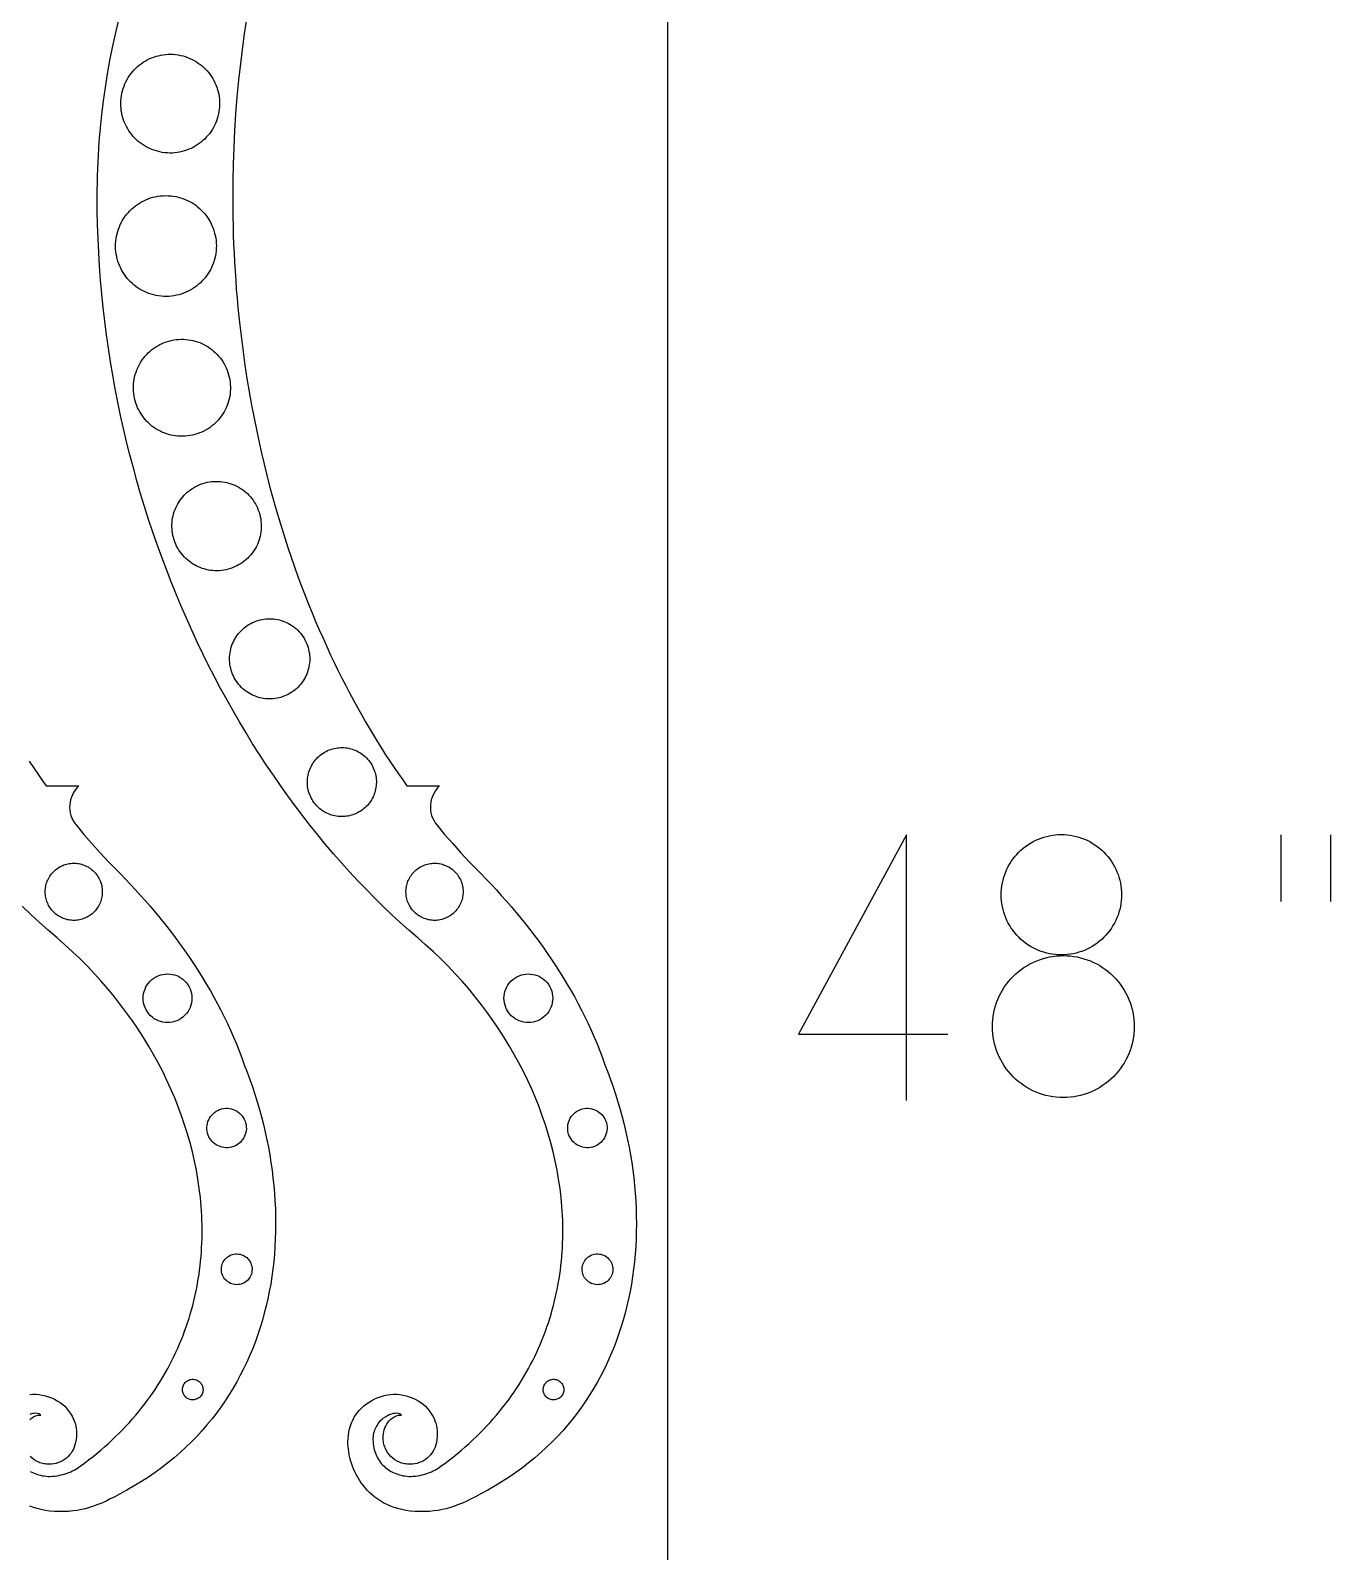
# Model space of a CAD drawing. Extents: x 0 to 31.7, y -7.6 to 52.1.
# Drawn here: x 16.59 to 31.72, y 17.08 to 34.77 of the extents above; entities that cross this region are included whole.
import ezdxf

# ---------------------------------------------------------------- set-up
doc = ezdxf.new("R2010")
doc.units = 0
doc.layers.add('Default_Layer', color=18, linetype='CONTINUOUS')

msp = doc.modelspace()

# ---------------------------------------------------------------- linework, layer by layer
at = {"layer": 'Default_Layer'}
for points in [[(0, 0), (0, 48), (24, 48), (24, 0), (0, 0)], [(18.276, 34.489), (18.306, 34.485), (18.335, 34.479), (18.363, 34.472), (18.39, 34.464), (18.417, 34.455), (18.443, 34.444), (18.469, 34.432), (18.494, 34.419), (18.518, 34.405), (18.541, 34.39), (18.564, 34.373), (18.585, 34.356), (18.606, 34.338), (18.625, 34.318), (18.644, 34.298), (18.662, 34.277), (18.679, 34.255), (18.694, 34.232), (18.709, 34.209), (18.722, 34.185), (18.735, 34.16), (18.746, 34.135), (18.756, 34.109), (18.764, 34.082), (18.772, 34.055), (18.778, 34.028), (18.783, 34), (18.786, 33.971), (18.788, 33.943), (18.788, 33.914), (18.787, 33.884), (18.785, 33.855), (18.781, 33.826), (18.776, 33.797), (18.769, 33.769), (18.761, 33.741), (18.751, 33.714), (18.741, 33.688), (18.729, 33.662), (18.716, 33.638), (18.702, 33.614), (18.686, 33.59), (18.67, 33.568), (18.653, 33.546), (18.634, 33.526), (18.615, 33.506), (18.595, 33.487), (18.574, 33.469), (18.552, 33.453), (18.529, 33.437), (18.506, 33.422), (18.481, 33.409), (18.457, 33.397), (18.431, 33.386), (18.405, 33.376), (18.379, 33.367), (18.352, 33.36), (18.324, 33.353), (18.296, 33.349), (18.268, 33.345), (18.239, 33.343), (18.21, 33.343), (18.181, 33.344), (18.151, 33.346), (18.122, 33.35), (18.093, 33.356), (18.065, 33.363), (18.038, 33.371), (18.011, 33.38), (17.984, 33.391), (17.959, 33.403), (17.934, 33.416), (17.91, 33.43), (17.887, 33.445), (17.864, 33.461), (17.843, 33.479), (17.822, 33.497), (17.802, 33.517), (17.784, 33.537), (17.766, 33.558), (17.749, 33.58), (17.734, 33.602), (17.719, 33.626), (17.705, 33.65), (17.693, 33.675), (17.682, 33.7), (17.672, 33.726), (17.663, 33.753), (17.656, 33.78), (17.65, 33.807), (17.645, 33.835), (17.642, 33.864), (17.64, 33.892), (17.639, 33.921), (17.64, 33.951), (17.643, 33.98), (17.647, 34.009), (17.652, 34.038), (17.659, 34.066), (17.667, 34.094), (17.677, 34.121), (17.687, 34.147), (17.699, 34.173), (17.712, 34.197), (17.726, 34.221), (17.742, 34.245), (17.758, 34.267), (17.775, 34.289), (17.794, 34.309), (17.813, 34.329), (17.833, 34.348), (17.854, 34.365), (17.876, 34.382), (17.899, 34.398), (17.922, 34.412), (17.947, 34.426), (17.971, 34.438), (17.997, 34.449), (18.023, 34.459), (18.049, 34.468), (18.076, 34.475), (18.104, 34.481), (18.132, 34.486), (18.16, 34.49), (18.189, 34.491), (18.218, 34.492), (18.247, 34.491), (18.276, 34.489)], [(18.131, 32.847), (18.161, 32.848), (18.191, 32.847), (18.22, 32.845), (18.25, 32.842), (18.278, 32.837), (18.306, 32.831), (18.334, 32.823), (18.361, 32.814), (18.388, 32.804), (18.414, 32.792), (18.439, 32.78), (18.464, 32.766), (18.488, 32.751), (18.511, 32.735), (18.533, 32.717), (18.555, 32.699), (18.575, 32.68), (18.595, 32.66), (18.613, 32.639), (18.631, 32.617), (18.648, 32.594), (18.663, 32.57), (18.678, 32.545), (18.691, 32.52), (18.703, 32.494), (18.714, 32.468), (18.723, 32.44), (18.731, 32.412), (18.738, 32.384), (18.743, 32.355), (18.747, 32.325), (18.75, 32.295), (18.751, 32.265), (18.75, 32.235), (18.748, 32.205), (18.745, 32.176), (18.74, 32.148), (18.733, 32.119), (18.726, 32.092), (18.717, 32.064), (18.707, 32.038), (18.695, 32.012), (18.682, 31.986), (18.668, 31.962), (18.653, 31.938), (18.637, 31.915), (18.62, 31.893), (18.602, 31.871), (18.583, 31.851), (18.562, 31.831), (18.541, 31.812), (18.519, 31.795), (18.496, 31.778), (18.473, 31.763), (18.448, 31.748), (18.423, 31.735), (18.397, 31.723), (18.37, 31.712), (18.343, 31.703), (18.315, 31.695), (18.286, 31.688), (18.257, 31.682), (18.228, 31.678), (18.198, 31.676), (18.167, 31.675), (18.138, 31.676), (18.108, 31.678), (18.079, 31.681), (18.05, 31.686), (18.022, 31.692), (17.994, 31.7), (17.967, 31.709), (17.94, 31.719), (17.914, 31.731), (17.889, 31.743), (17.865, 31.757), (17.841, 31.772), (17.818, 31.788), (17.795, 31.806), (17.774, 31.824), (17.753, 31.843), (17.734, 31.863), (17.715, 31.884), (17.697, 31.906), (17.681, 31.929), (17.665, 31.953), (17.651, 31.978), (17.638, 32.003), (17.626, 32.029), (17.615, 32.056), (17.605, 32.083), (17.597, 32.111), (17.591, 32.139), (17.585, 32.168), (17.581, 32.198), (17.579, 32.228), (17.578, 32.258), (17.578, 32.288), (17.58, 32.318), (17.584, 32.347), (17.589, 32.376), (17.595, 32.404), (17.603, 32.431), (17.612, 32.459), (17.622, 32.485), (17.633, 32.511), (17.646, 32.537), (17.66, 32.561), (17.675, 32.585), (17.691, 32.608), (17.708, 32.631), (17.727, 32.652), (17.746, 32.672), (17.766, 32.692), (17.787, 32.711), (17.809, 32.728), (17.832, 32.745), (17.856, 32.76), (17.88, 32.775), (17.906, 32.788), (17.932, 32.8), (17.958, 32.811), (17.986, 32.82), (18.013, 32.828), (18.042, 32.835), (18.071, 32.841), (18.101, 32.845), (18.131, 32.847)], [(18.255, 31.169), (18.284, 31.173), (18.312, 31.176), (18.341, 31.177), (18.369, 31.177), (18.397, 31.175), (18.425, 31.172), (18.452, 31.168), (18.479, 31.162), (18.506, 31.155), (18.532, 31.147), (18.557, 31.138), (18.582, 31.127), (18.607, 31.115), (18.631, 31.102), (18.654, 31.088), (18.676, 31.073), (18.698, 31.057), (18.719, 31.04), (18.739, 31.022), (18.758, 31.003), (18.777, 30.982), (18.794, 30.961), (18.81, 30.94), (18.826, 30.917), (18.84, 30.893), (18.853, 30.869), (18.865, 30.844), (18.876, 30.818), (18.886, 30.791), (18.894, 30.764), (18.901, 30.736), (18.907, 30.708), (18.911, 30.679), (18.913, 30.65), (18.915, 30.622), (18.914, 30.594), (18.913, 30.566), (18.91, 30.538), (18.906, 30.511), (18.9, 30.484), (18.893, 30.457), (18.885, 30.431), (18.875, 30.405), (18.865, 30.38), (18.853, 30.356), (18.84, 30.332), (18.826, 30.309), (18.811, 30.286), (18.795, 30.265), (18.778, 30.244), (18.759, 30.224), (18.74, 30.204), (18.72, 30.186), (18.699, 30.169), (18.677, 30.152), (18.654, 30.137), (18.631, 30.123), (18.607, 30.109), (18.581, 30.097), (18.556, 30.087), (18.529, 30.077), (18.502, 30.069), (18.474, 30.062), (18.445, 30.056), (18.417, 30.052), (18.388, 30.049), (18.36, 30.048), (18.331, 30.048), (18.303, 30.05), (18.276, 30.053), (18.248, 30.057), (18.221, 30.063), (18.195, 30.07), (18.169, 30.078), (18.143, 30.087), (18.118, 30.098), (18.094, 30.11), (18.07, 30.123), (18.047, 30.137), (18.024, 30.152), (18.002, 30.168), (17.981, 30.185), (17.961, 30.203), (17.942, 30.222), (17.924, 30.243), (17.906, 30.264), (17.89, 30.285), (17.875, 30.308), (17.86, 30.332), (17.847, 30.356), (17.835, 30.381), (17.824, 30.407), (17.815, 30.434), (17.806, 30.461), (17.799, 30.489), (17.794, 30.517), (17.79, 30.546), (17.787, 30.575), (17.786, 30.603), (17.786, 30.631), (17.787, 30.659), (17.79, 30.687), (17.795, 30.714), (17.8, 30.741), (17.807, 30.768), (17.816, 30.794), (17.825, 30.82), (17.836, 30.845), (17.847, 30.869), (17.86, 30.893), (17.874, 30.916), (17.889, 30.939), (17.906, 30.96), (17.923, 30.981), (17.941, 31.001), (17.96, 31.021), (17.98, 31.039), (18.001, 31.056), (18.023, 31.073), (18.046, 31.088), (18.069, 31.102), (18.094, 31.116), (18.119, 31.128), (18.145, 31.138), (18.171, 31.148), (18.199, 31.156), (18.226, 31.163), (18.255, 31.169)], [(18.593, 29.499), (18.619, 29.507), (18.644, 29.513), (18.67, 29.518), (18.696, 29.521), (18.722, 29.524), (18.747, 29.524), (18.773, 29.524), (18.798, 29.523), (18.823, 29.52), (18.848, 29.516), (18.873, 29.511), (18.897, 29.504), (18.921, 29.497), (18.944, 29.488), (18.967, 29.478), (18.99, 29.468), (19.012, 29.456), (19.033, 29.443), (19.054, 29.429), (19.074, 29.414), (19.093, 29.398), (19.112, 29.381), (19.13, 29.364), (19.147, 29.345), (19.163, 29.325), (19.178, 29.305), (19.192, 29.283), (19.206, 29.261), (19.218, 29.238), (19.229, 29.215), (19.239, 29.19), (19.248, 29.165), (19.256, 29.139), (19.262, 29.114), (19.267, 29.088), (19.27, 29.062), (19.273, 29.036), (19.274, 29.011), (19.273, 28.985), (19.272, 28.96), (19.269, 28.935), (19.265, 28.91), (19.26, 28.885), (19.253, 28.861), (19.246, 28.837), (19.237, 28.814), (19.228, 28.791), (19.217, 28.768), (19.205, 28.746), (19.192, 28.725), (19.178, 28.704), (19.163, 28.684), (19.147, 28.665), (19.13, 28.646), (19.113, 28.628), (19.094, 28.611), (19.074, 28.595), (19.054, 28.58), (19.033, 28.566), (19.01, 28.552), (18.988, 28.54), (18.964, 28.529), (18.939, 28.519), (18.914, 28.51), (18.888, 28.502), (18.863, 28.496), (18.837, 28.491), (18.811, 28.488), (18.785, 28.485), (18.76, 28.484), (18.734, 28.485), (18.709, 28.486), (18.684, 28.489), (18.659, 28.493), (18.634, 28.498), (18.61, 28.505), (18.586, 28.512), (18.563, 28.521), (18.54, 28.531), (18.517, 28.541), (18.495, 28.553), (18.474, 28.566), (18.453, 28.58), (18.433, 28.595), (18.414, 28.611), (18.395, 28.628), (18.377, 28.645), (18.36, 28.664), (18.344, 28.684), (18.329, 28.704), (18.315, 28.725), (18.301, 28.748), (18.289, 28.771), (18.278, 28.794), (18.268, 28.819), (18.259, 28.844), (18.251, 28.87), (18.245, 28.895), (18.24, 28.921), (18.237, 28.947), (18.235, 28.973), (18.234, 28.998), (18.234, 29.024), (18.235, 29.049), (18.238, 29.074), (18.242, 29.099), (18.247, 29.124), (18.254, 29.148), (18.261, 29.172), (18.27, 29.195), (18.28, 29.218), (18.29, 29.241), (18.302, 29.263), (18.315, 29.284), (18.329, 29.305), (18.344, 29.325), (18.36, 29.344), (18.377, 29.363), (18.395, 29.381), (18.413, 29.398), (18.433, 29.414), (18.453, 29.429), (18.475, 29.443), (18.497, 29.457), (18.52, 29.469), (18.543, 29.48), (18.568, 29.49), (18.593, 29.499)], [(19.151, 27.871), (19.173, 27.882), (19.195, 27.892), (19.217, 27.9), (19.239, 27.907), (19.261, 27.913), (19.284, 27.918), (19.306, 27.922), (19.329, 27.924), (19.351, 27.926), (19.374, 27.926), (19.397, 27.926), (19.419, 27.924), (19.441, 27.921), (19.463, 27.917), (19.485, 27.912), (19.507, 27.906), (19.528, 27.899), (19.549, 27.891), (19.569, 27.882), (19.589, 27.872), (19.609, 27.861), (19.628, 27.849), (19.647, 27.836), (19.665, 27.822), (19.682, 27.807), (19.699, 27.792), (19.715, 27.775), (19.73, 27.758), (19.744, 27.739), (19.758, 27.72), (19.771, 27.7), (19.782, 27.679), (19.793, 27.658), (19.803, 27.636), (19.811, 27.614), (19.818, 27.592), (19.824, 27.57), (19.829, 27.547), (19.833, 27.525), (19.836, 27.502), (19.837, 27.479), (19.837, 27.457), (19.837, 27.434), (19.835, 27.412), (19.832, 27.389), (19.828, 27.367), (19.823, 27.346), (19.817, 27.324), (19.81, 27.303), (19.802, 27.282), (19.793, 27.261), (19.783, 27.241), (19.772, 27.222), (19.76, 27.203), (19.747, 27.184), (19.733, 27.166), (19.719, 27.149), (19.703, 27.132), (19.686, 27.116), (19.669, 27.101), (19.651, 27.086), (19.631, 27.073), (19.611, 27.06), (19.591, 27.048), (19.569, 27.037), (19.547, 27.028), (19.525, 27.02), (19.503, 27.012), (19.481, 27.006), (19.458, 27.001), (19.436, 26.998), (19.413, 26.995), (19.39, 26.994), (19.368, 26.993), (19.345, 26.994), (19.323, 26.996), (19.301, 26.999), (19.279, 27.003), (19.257, 27.007), (19.235, 27.013), (19.214, 27.021), (19.193, 27.029), (19.173, 27.038), (19.153, 27.048), (19.133, 27.059), (19.114, 27.071), (19.095, 27.083), (19.077, 27.097), (19.06, 27.112), (19.043, 27.128), (19.027, 27.144), (19.012, 27.162), (18.998, 27.18), (18.984, 27.199), (18.971, 27.219), (18.959, 27.24), (18.949, 27.262), (18.939, 27.283), (18.931, 27.305), (18.924, 27.328), (18.918, 27.35), (18.913, 27.372), (18.909, 27.395), (18.906, 27.418), (18.905, 27.44), (18.904, 27.463), (18.905, 27.485), (18.907, 27.508), (18.91, 27.53), (18.914, 27.552), (18.919, 27.574), (18.925, 27.595), (18.932, 27.617), (18.94, 27.638), (18.949, 27.658), (18.959, 27.678), (18.97, 27.698), (18.982, 27.717), (18.995, 27.735), (19.008, 27.753), (19.023, 27.771), (19.039, 27.787), (19.055, 27.803), (19.073, 27.819), (19.091, 27.833), (19.11, 27.847), (19.13, 27.859), (19.151, 27.871)], [(19.976, 26.351), (19.993, 26.363), (20.01, 26.374), (20.028, 26.383), (20.046, 26.392), (20.064, 26.4), (20.083, 26.407), (20.102, 26.412), (20.121, 26.417), (20.14, 26.421), (20.159, 26.424), (20.178, 26.426), (20.197, 26.427), (20.217, 26.428), (20.236, 26.427), (20.255, 26.425), (20.274, 26.423), (20.293, 26.419), (20.312, 26.415), (20.331, 26.41), (20.349, 26.403), (20.367, 26.396), (20.385, 26.388), (20.402, 26.38), (20.419, 26.37), (20.436, 26.359), (20.452, 26.348), (20.467, 26.336), (20.482, 26.323), (20.497, 26.309), (20.511, 26.294), (20.524, 26.278), (20.536, 26.262), (20.548, 26.245), (20.559, 26.228), (20.569, 26.21), (20.577, 26.192), (20.585, 26.173), (20.592, 26.155), (20.598, 26.136), (20.603, 26.117), (20.607, 26.098), (20.61, 26.079), (20.612, 26.059), (20.613, 26.04), (20.613, 26.021), (20.612, 26.001), (20.611, 25.982), (20.608, 25.963), (20.604, 25.944), (20.6, 25.925), (20.595, 25.907), (20.589, 25.889), (20.582, 25.871), (20.574, 25.853), (20.565, 25.836), (20.555, 25.819), (20.545, 25.802), (20.533, 25.786), (20.521, 25.77), (20.508, 25.755), (20.494, 25.741), (20.479, 25.727), (20.464, 25.714), (20.447, 25.701), (20.43, 25.69), (20.413, 25.679), (20.395, 25.669), (20.377, 25.66), (20.359, 25.653), (20.34, 25.646), (20.321, 25.64), (20.302, 25.635), (20.283, 25.631), (20.264, 25.628), (20.245, 25.626), (20.225, 25.625), (20.206, 25.625), (20.187, 25.625), (20.168, 25.627), (20.148, 25.63), (20.13, 25.633), (20.111, 25.637), (20.092, 25.643), (20.074, 25.649), (20.056, 25.656), (20.038, 25.664), (20.021, 25.673), (20.004, 25.682), (19.987, 25.693), (19.971, 25.704), (19.956, 25.716), (19.941, 25.73), (19.926, 25.744), (19.912, 25.758), (19.899, 25.774), (19.886, 25.79), (19.875, 25.807), (19.864, 25.825), (19.854, 25.842), (19.846, 25.861), (19.838, 25.879), (19.831, 25.898), (19.825, 25.916), (19.82, 25.935), (19.816, 25.954), (19.813, 25.974), (19.811, 25.993), (19.81, 26.012), (19.81, 26.032), (19.811, 26.051), (19.812, 26.07), (19.815, 26.089), (19.818, 26.108), (19.823, 26.127), (19.828, 26.145), (19.834, 26.164), (19.841, 26.182), (19.849, 26.199), (19.858, 26.217), (19.868, 26.234), (19.878, 26.25), (19.89, 26.266), (19.902, 26.282), (19.915, 26.297), (19.929, 26.311), (19.944, 26.325), (19.959, 26.339), (19.976, 26.351)], [(16.843, 24.971), (16.855, 24.983), (16.867, 24.995), (16.879, 25.006), (16.893, 25.017), (16.906, 25.026), (16.92, 25.035), (16.934, 25.043), (16.948, 25.05), (16.963, 25.057), (16.978, 25.063), (16.993, 25.068), (17.009, 25.072), (17.024, 25.076), (17.04, 25.079), (17.056, 25.081), (17.072, 25.082), (17.088, 25.083), (17.104, 25.083), (17.12, 25.082), (17.136, 25.08), (17.151, 25.078), (17.167, 25.074), (17.183, 25.07), (17.198, 25.065), (17.214, 25.06), (17.229, 25.054), (17.243, 25.046), (17.258, 25.039), (17.272, 25.03), (17.286, 25.02), (17.299, 25.01), (17.312, 24.999), (17.325, 24.987), (17.337, 24.975), (17.348, 24.963), (17.358, 24.95), (17.368, 24.936), (17.377, 24.922), (17.385, 24.908), (17.392, 24.894), (17.399, 24.879), (17.404, 24.864), (17.41, 24.849), (17.414, 24.833), (17.417, 24.818), (17.42, 24.802), (17.422, 24.786), (17.424, 24.77), (17.424, 24.754), (17.424, 24.738), (17.423, 24.722), (17.421, 24.706), (17.419, 24.691), (17.416, 24.675), (17.412, 24.659), (17.407, 24.644), (17.401, 24.629), (17.395, 24.614), (17.388, 24.599), (17.38, 24.584), (17.371, 24.57), (17.362, 24.556), (17.352, 24.543), (17.341, 24.53), (17.329, 24.517), (17.317, 24.505), (17.304, 24.494), (17.291, 24.484), (17.278, 24.474), (17.264, 24.466), (17.25, 24.458), (17.235, 24.45), (17.22, 24.444), (17.205, 24.438), (17.19, 24.433), (17.175, 24.428), (17.159, 24.425), (17.143, 24.422), (17.128, 24.42), (17.112, 24.418), (17.096, 24.418), (17.08, 24.418), (17.064, 24.419), (17.048, 24.421), (17.032, 24.423), (17.016, 24.426), (17.001, 24.43), (16.985, 24.435), (16.97, 24.441), (16.955, 24.447), (16.94, 24.454), (16.926, 24.462), (16.912, 24.471), (16.898, 24.48), (16.884, 24.491), (16.871, 24.502), (16.859, 24.513), (16.847, 24.525), (16.836, 24.538), (16.826, 24.551), (16.816, 24.564), (16.807, 24.578), (16.799, 24.592), (16.792, 24.607), (16.785, 24.622), (16.779, 24.637), (16.774, 24.652), (16.77, 24.667), (16.766, 24.683), (16.763, 24.699), (16.761, 24.714), (16.76, 24.73), (16.759, 24.746), (16.76, 24.762), (16.76, 24.778), (16.762, 24.794), (16.765, 24.81), (16.768, 24.826), (16.772, 24.841), (16.777, 24.857), (16.782, 24.872), (16.789, 24.887), (16.796, 24.902), (16.804, 24.916), (16.812, 24.931), (16.822, 24.944), (16.832, 24.958), (16.843, 24.971)], [(21.041, 24.971), (21.053, 24.983), (21.065, 24.995), (21.077, 25.006), (21.09, 25.017), (21.104, 25.026), (21.118, 25.035), (21.132, 25.043), (21.146, 25.05), (21.161, 25.057), (21.176, 25.063), (21.191, 25.068), (21.207, 25.072), (21.222, 25.076), (21.238, 25.079), (21.254, 25.081), (21.27, 25.082), (21.286, 25.083), (21.302, 25.083), (21.318, 25.082), (21.334, 25.08), (21.349, 25.078), (21.365, 25.074), (21.381, 25.07), (21.396, 25.065), (21.411, 25.06), (21.426, 25.054), (21.441, 25.046), (21.456, 25.039), (21.47, 25.03), (21.484, 25.02), (21.497, 25.01), (21.51, 24.999), (21.523, 24.987), (21.535, 24.975), (21.546, 24.963), (21.556, 24.95), (21.566, 24.936), (21.574, 24.922), (21.582, 24.908), (21.59, 24.894), (21.596, 24.879), (21.602, 24.864), (21.607, 24.849), (21.612, 24.833), (21.615, 24.818), (21.618, 24.802), (21.62, 24.786), (21.622, 24.77), (21.622, 24.754), (21.622, 24.738), (21.621, 24.722), (21.619, 24.706), (21.617, 24.691), (21.614, 24.675), (21.61, 24.659), (21.605, 24.644), (21.599, 24.629), (21.593, 24.614), (21.586, 24.599), (21.578, 24.584), (21.569, 24.57), (21.56, 24.556), (21.55, 24.543), (21.538, 24.53), (21.527, 24.517), (21.515, 24.505), (21.502, 24.494), (21.489, 24.484), (21.476, 24.474), (21.462, 24.466), (21.448, 24.458), (21.433, 24.45), (21.418, 24.444), (21.403, 24.438), (21.388, 24.433), (21.373, 24.428), (21.357, 24.425), (21.341, 24.422), (21.326, 24.42), (21.31, 24.418), (21.294, 24.418), (21.278, 24.418), (21.262, 24.419), (21.246, 24.421), (21.23, 24.423), (21.214, 24.426), (21.199, 24.43), (21.183, 24.435), (21.168, 24.441), (21.153, 24.447), (21.138, 24.454), (21.124, 24.462), (21.11, 24.471), (21.096, 24.48), (21.082, 24.491), (21.069, 24.502), (21.057, 24.513), (21.045, 24.525), (21.034, 24.538), (21.023, 24.551), (21.014, 24.564), (21.005, 24.578), (20.997, 24.592), (20.99, 24.607), (20.983, 24.622), (20.977, 24.637), (20.972, 24.652), (20.968, 24.667), (20.964, 24.683), (20.961, 24.699), (20.959, 24.714), (20.958, 24.73), (20.957, 24.746), (20.957, 24.762), (20.958, 24.778), (20.96, 24.794), (20.963, 24.81), (20.966, 24.826), (20.97, 24.841), (20.975, 24.857), (20.98, 24.872), (20.986, 24.887), (20.994, 24.902), (21.001, 24.916), (21.01, 24.931), (21.02, 24.944), (21.03, 24.958), (21.041, 24.971)], [(18.025, 23.747), (18.05, 23.762), (18.075, 23.774), (18.102, 23.784), (18.129, 23.79), (18.156, 23.794), (18.183, 23.796), (18.21, 23.794), (18.237, 23.79), (18.264, 23.784), (18.29, 23.775), (18.314, 23.764), (18.338, 23.75), (18.361, 23.734), (18.382, 23.715), (18.401, 23.694), (18.418, 23.671), (18.433, 23.646), (18.446, 23.62), (18.455, 23.594), (18.462, 23.567), (18.466, 23.54), (18.467, 23.512), (18.466, 23.485), (18.462, 23.458), (18.455, 23.432), (18.446, 23.406), (18.435, 23.381), (18.421, 23.358), (18.405, 23.335), (18.386, 23.314), (18.365, 23.295), (18.342, 23.277), (18.317, 23.262), (18.292, 23.25), (18.265, 23.241), (18.238, 23.234), (18.211, 23.23), (18.184, 23.229), (18.157, 23.23), (18.13, 23.234), (18.103, 23.24), (18.078, 23.249), (18.053, 23.261), (18.029, 23.274), (18.006, 23.291), (17.985, 23.309), (17.966, 23.33), (17.949, 23.353), (17.934, 23.378), (17.921, 23.404), (17.912, 23.43), (17.905, 23.457), (17.901, 23.484), (17.9, 23.512), (17.901, 23.539), (17.905, 23.566), (17.912, 23.592), (17.921, 23.618), (17.932, 23.643), (17.946, 23.667), (17.962, 23.689), (17.981, 23.71), (18.002, 23.73), (18.025, 23.747)], [(22.223, 23.747), (22.247, 23.762), (22.273, 23.774), (22.3, 23.784), (22.327, 23.79), (22.354, 23.794), (22.381, 23.796), (22.408, 23.794), (22.435, 23.79), (22.462, 23.784), (22.487, 23.775), (22.512, 23.764), (22.536, 23.75), (22.559, 23.734), (22.58, 23.715), (22.599, 23.694), (22.616, 23.671), (22.631, 23.646), (22.644, 23.62), (22.653, 23.594), (22.66, 23.567), (22.664, 23.54), (22.665, 23.512), (22.664, 23.485), (22.66, 23.458), (22.653, 23.432), (22.644, 23.406), (22.633, 23.381), (22.619, 23.358), (22.603, 23.335), (22.584, 23.314), (22.563, 23.295), (22.54, 23.277), (22.515, 23.262), (22.49, 23.25), (22.463, 23.241), (22.436, 23.234), (22.409, 23.23), (22.382, 23.229), (22.355, 23.23), (22.328, 23.234), (22.301, 23.24), (22.275, 23.249), (22.251, 23.261), (22.227, 23.274), (22.204, 23.291), (22.183, 23.309), (22.164, 23.33), (22.147, 23.353), (22.131, 23.378), (22.119, 23.404), (22.11, 23.43), (22.103, 23.457), (22.099, 23.484), (22.098, 23.512), (22.099, 23.539), (22.103, 23.566), (22.109, 23.592), (22.118, 23.618), (22.13, 23.643), (22.144, 23.667), (22.16, 23.689), (22.179, 23.71), (22.199, 23.73), (22.223, 23.747)], [(18.811, 22.224), (18.834, 22.229), (18.857, 22.232), (18.88, 22.232), (18.902, 22.23), (18.924, 22.226), (18.945, 22.219), (18.966, 22.211), (18.985, 22.201), (19.004, 22.189), (19.021, 22.175), (19.037, 22.16), (19.052, 22.143), (19.064, 22.125), (19.076, 22.105), (19.085, 22.084), (19.092, 22.062), (19.097, 22.039), (19.099, 22.016), (19.1, 21.993), (19.098, 21.971), (19.093, 21.949), (19.087, 21.927), (19.079, 21.907), (19.069, 21.887), (19.057, 21.869), (19.043, 21.852), (19.028, 21.836), (19.011, 21.821), (18.993, 21.808), (18.973, 21.797), (18.952, 21.788), (18.929, 21.781), (18.906, 21.776), (18.883, 21.773), (18.861, 21.773), (18.838, 21.775), (18.817, 21.779), (18.795, 21.786), (18.775, 21.794), (18.755, 21.804), (18.737, 21.816), (18.719, 21.829), (18.703, 21.845), (18.689, 21.862), (18.676, 21.88), (18.665, 21.9), (18.656, 21.921), (18.649, 21.943), (18.644, 21.966), (18.641, 21.989), (18.641, 22.012), (18.643, 22.034), (18.647, 22.056), (18.653, 22.077), (18.662, 22.098), (18.672, 22.117), (18.684, 22.136), (18.697, 22.153), (18.713, 22.169), (18.729, 22.184), (18.748, 22.197), (18.768, 22.208), (18.789, 22.217), (18.811, 22.224)], [(23.009, 22.224), (23.032, 22.229), (23.055, 22.232), (23.078, 22.232), (23.1, 22.23), (23.122, 22.226), (23.143, 22.219), (23.164, 22.211), (23.183, 22.201), (23.202, 22.189), (23.219, 22.175), (23.235, 22.16), (23.249, 22.143), (23.262, 22.125), (23.273, 22.105), (23.283, 22.084), (23.29, 22.062), (23.295, 22.039), (23.297, 22.016), (23.297, 21.993), (23.295, 21.971), (23.291, 21.949), (23.285, 21.927), (23.277, 21.907), (23.267, 21.887), (23.255, 21.869), (23.241, 21.852), (23.226, 21.836), (23.209, 21.821), (23.19, 21.808), (23.171, 21.797), (23.15, 21.788), (23.127, 21.781), (23.104, 21.776), (23.081, 21.773), (23.059, 21.773), (23.036, 21.775), (23.014, 21.779), (22.993, 21.786), (22.973, 21.794), (22.953, 21.804), (22.935, 21.816), (22.917, 21.829), (22.901, 21.845), (22.887, 21.862), (22.874, 21.88), (22.863, 21.9), (22.854, 21.921), (22.846, 21.943), (22.841, 21.966), (22.839, 21.989), (22.839, 22.012), (22.841, 22.034), (22.845, 22.056), (22.851, 22.077), (22.859, 22.098), (22.87, 22.117), (22.881, 22.136), (22.895, 22.153), (22.91, 22.169), (22.927, 22.184), (22.946, 22.197), (22.966, 22.208), (22.987, 22.217), (23.009, 22.224)], [(18.991, 20.538), (19.01, 20.537), (19.027, 20.534), (19.044, 20.529), (19.061, 20.523), (19.076, 20.515), (19.091, 20.506), (19.104, 20.495), (19.117, 20.483), (19.128, 20.471), (19.138, 20.457), (19.147, 20.442), (19.154, 20.426), (19.16, 20.409), (19.164, 20.392), (19.166, 20.374), (19.167, 20.356), (19.165, 20.338), (19.162, 20.32), (19.158, 20.303), (19.151, 20.286), (19.143, 20.271), (19.134, 20.256), (19.124, 20.243), (19.112, 20.23), (19.099, 20.219), (19.085, 20.209), (19.07, 20.2), (19.054, 20.193), (19.038, 20.187), (19.02, 20.183), (19.002, 20.181), (18.984, 20.18), (18.966, 20.182), (18.948, 20.185), (18.931, 20.19), (18.915, 20.196), (18.899, 20.204), (18.885, 20.213), (18.871, 20.224), (18.859, 20.235), (18.847, 20.248), (18.837, 20.262), (18.829, 20.277), (18.821, 20.293), (18.816, 20.31), (18.812, 20.327), (18.809, 20.345), (18.809, 20.363), (18.81, 20.381), (18.813, 20.399), (18.818, 20.416), (18.824, 20.432), (18.832, 20.448), (18.841, 20.463), (18.852, 20.476), (18.864, 20.489), (18.877, 20.5), (18.891, 20.51), (18.906, 20.519), (18.921, 20.526), (18.938, 20.531), (18.955, 20.536), (18.973, 20.538), (18.991, 20.538)], [(23.189, 20.538), (23.208, 20.537), (23.225, 20.534), (23.242, 20.529), (23.259, 20.523), (23.274, 20.515), (23.289, 20.506), (23.302, 20.495), (23.315, 20.483), (23.326, 20.471), (23.336, 20.457), (23.345, 20.442), (23.352, 20.426), (23.358, 20.409), (23.362, 20.392), (23.364, 20.374), (23.365, 20.356), (23.363, 20.338), (23.36, 20.32), (23.356, 20.303), (23.349, 20.286), (23.341, 20.271), (23.332, 20.256), (23.321, 20.243), (23.31, 20.23), (23.297, 20.219), (23.283, 20.209), (23.268, 20.2), (23.252, 20.193), (23.235, 20.187), (23.218, 20.183), (23.2, 20.181), (23.182, 20.18), (23.164, 20.182), (23.146, 20.185), (23.129, 20.19), (23.113, 20.196), (23.097, 20.204), (23.083, 20.213), (23.069, 20.224), (23.057, 20.235), (23.045, 20.248), (23.035, 20.262), (23.027, 20.277), (23.019, 20.293), (23.014, 20.31), (23.01, 20.327), (23.007, 20.345), (23.007, 20.363), (23.008, 20.381), (23.011, 20.399), (23.016, 20.416), (23.022, 20.432), (23.03, 20.448), (23.039, 20.463), (23.05, 20.476), (23.062, 20.489), (23.075, 20.5), (23.089, 20.51), (23.103, 20.519), (23.119, 20.526), (23.136, 20.531), (23.153, 20.536), (23.171, 20.538), (23.189, 20.538)], [(18.518, 19.073), (18.529, 19.068), (18.54, 19.062), (18.549, 19.055), (18.558, 19.048), (18.566, 19.039), (18.574, 19.03), (18.58, 19.021), (18.585, 19.011), (18.59, 19), (18.593, 18.989), (18.595, 18.977), (18.596, 18.966), (18.596, 18.954), (18.595, 18.942), (18.593, 18.931), (18.589, 18.919), (18.584, 18.907), (18.578, 18.897), (18.572, 18.887), (18.564, 18.878), (18.556, 18.87), (18.547, 18.863), (18.537, 18.857), (18.527, 18.851), (18.516, 18.847), (18.505, 18.844), (18.494, 18.841), (18.482, 18.84), (18.47, 18.84), (18.458, 18.842), (18.447, 18.844), (18.435, 18.848), (18.424, 18.852), (18.413, 18.858), (18.403, 18.865), (18.394, 18.873), (18.386, 18.881), (18.379, 18.89), (18.373, 18.9), (18.367, 18.91), (18.363, 18.92), (18.36, 18.932), (18.358, 18.943), (18.356, 18.954), (18.356, 18.966), (18.358, 18.978), (18.36, 18.99), (18.364, 19.002), (18.369, 19.013), (18.374, 19.023), (18.381, 19.033), (18.389, 19.042), (18.397, 19.05), (18.406, 19.057), (18.416, 19.064), (18.426, 19.069), (18.437, 19.073), (18.448, 19.077), (18.459, 19.079), (18.471, 19.08), (18.482, 19.08), (18.494, 19.079), (18.506, 19.076), (18.518, 19.073)], [(22.716, 19.073), (22.727, 19.068), (22.737, 19.062), (22.747, 19.055), (22.756, 19.048), (22.764, 19.039), (22.771, 19.03), (22.778, 19.021), (22.783, 19.011), (22.787, 19), (22.791, 18.989), (22.793, 18.977), (22.794, 18.966), (22.794, 18.954), (22.793, 18.942), (22.79, 18.931), (22.787, 18.919), (22.782, 18.907), (22.776, 18.897), (22.769, 18.887), (22.762, 18.878), (22.753, 18.87), (22.744, 18.863), (22.735, 18.857), (22.725, 18.851), (22.714, 18.847), (22.703, 18.844), (22.691, 18.841), (22.68, 18.84), (22.668, 18.84), (22.656, 18.842), (22.645, 18.844), (22.633, 18.848), (22.622, 18.852), (22.611, 18.858), (22.601, 18.865), (22.592, 18.873), (22.584, 18.881), (22.577, 18.89), (22.571, 18.9), (22.565, 18.91), (22.561, 18.92), (22.558, 18.932), (22.555, 18.943), (22.554, 18.954), (22.554, 18.966), (22.556, 18.978), (22.558, 18.99), (22.562, 19.002), (22.566, 19.013), (22.572, 19.023), (22.579, 19.033), (22.587, 19.042), (22.595, 19.05), (22.604, 19.057), (22.614, 19.064), (22.624, 19.069), (22.634, 19.073), (22.646, 19.077), (22.657, 19.079), (22.668, 19.08), (22.68, 19.08), (22.692, 19.079), (22.704, 19.076), (22.716, 19.073)]]:
    msp.add_lwpolyline(points, close=True, dxfattribs=at)
for points in [[(19.096, 34.878), (19.074, 34.728), (19.054, 34.579), (19.03, 34.384), (19.009, 34.19), (18.991, 33.995), (18.975, 33.8), (18.963, 33.605), (18.953, 33.409), (18.946, 33.214), (18.942, 33.018), (18.941, 32.913), (18.941, 32.808), (18.941, 32.702), (18.943, 32.597), (18.945, 32.492), (18.948, 32.387), (18.952, 32.282), (18.957, 32.177), (18.962, 32.072), (18.968, 31.967), (18.976, 31.862), (18.983, 31.757), (18.992, 31.653), (19.002, 31.548), (19.012, 31.443), (19.023, 31.339), (19.042, 31.184), (19.062, 31.029), (19.084, 30.874), (19.107, 30.72), (19.133, 30.566), (19.16, 30.412), (19.189, 30.259), (19.221, 30.106), (19.248, 29.978), (19.277, 29.851), (19.307, 29.723), (19.338, 29.597), (19.371, 29.47), (19.405, 29.344), (19.44, 29.219), (19.477, 29.093), (19.512, 28.98), (19.547, 28.866), (19.584, 28.753), (19.622, 28.641), (19.661, 28.529), (19.701, 28.417), (19.743, 28.306), (19.785, 28.195), (19.824, 28.095), (19.865, 27.995), (19.906, 27.896), (19.948, 27.798), (19.992, 27.7), (20.036, 27.602), (20.081, 27.504), (20.127, 27.408), (20.169, 27.321), (20.212, 27.235), (20.256, 27.149), (20.301, 27.064), (20.346, 26.979), (20.393, 26.895), (20.44, 26.811), (20.487, 26.727), (20.533, 26.65), (20.579, 26.573), (20.626, 26.496), (20.673, 26.42), (20.721, 26.345), (20.77, 26.27), (20.82, 26.195), (20.87, 26.121), (20.919, 26.051), (20.968, 25.981), (21.349, 25.981), (21.349, 25.981, 0.397904), (21.316, 25.528), (21.407, 25.418), (21.501, 25.311), (21.597, 25.204), (21.694, 25.1), (21.771, 25.02), (21.832, 24.959), (21.891, 24.897), (21.951, 24.835), (22.009, 24.772), (22.067, 24.708), (22.124, 24.644), (22.181, 24.579), (22.236, 24.513), (22.291, 24.447), (22.345, 24.38), (22.398, 24.312), (22.451, 24.244), (22.502, 24.175), (22.553, 24.105), (22.602, 24.035), (22.651, 23.964), (22.699, 23.892), (22.745, 23.82), (22.791, 23.747), (22.835, 23.673), (22.878, 23.599), (22.921, 23.524), (22.962, 23.449), (23.001, 23.372), (23.04, 23.295), (23.077, 23.218), (23.113, 23.139), (23.148, 23.061), (23.181, 22.981), (23.213, 22.901), (23.244, 22.82), (23.273, 22.738), (23.306, 22.653), (23.338, 22.567), (23.368, 22.481), (23.397, 22.395), (23.424, 22.308), (23.45, 22.22), (23.474, 22.132), (23.496, 22.044), (23.517, 21.956), (23.536, 21.867), (23.554, 21.779), (23.57, 21.69), (23.584, 21.601), (23.597, 21.511), (23.608, 21.422), (23.618, 21.333), (23.625, 21.244), (23.631, 21.155), (23.636, 21.066), (23.638, 20.977), (23.639, 20.888), (23.638, 20.799), (23.635, 20.711), (23.631, 20.623), (23.624, 20.535), (23.616, 20.448), (23.606, 20.361), (23.594, 20.274), (23.581, 20.188), (23.565, 20.103), (23.548, 20.017), (23.528, 19.933), (23.507, 19.849), (23.484, 19.766), (23.459, 19.683), (23.432, 19.601), (23.403, 19.52), (23.371, 19.44), (23.338, 19.36), (23.303, 19.281), (23.266, 19.203), (23.227, 19.127), (23.186, 19.051), (23.143, 18.976), (23.097, 18.902), (23.05, 18.829), (23, 18.757), (22.949, 18.687), (22.895, 18.617), (22.839, 18.549), (22.781, 18.482), (22.72, 18.416), (22.658, 18.352), (22.593, 18.289), (22.526, 18.228), (22.457, 18.168), (22.385, 18.109), (22.312, 18.052), (22.236, 17.996), (22.157, 17.942), (22.077, 17.89), (21.994, 17.839), (21.909, 17.79), (21.821, 17.743), (21.767, 17.714), (21.715, 17.688), (21.665, 17.663), (21.616, 17.641), (21.568, 17.622), (21.521, 17.604), (21.474, 17.588), (21.426, 17.575), (21.379, 17.564), (21.331, 17.555), (21.281, 17.549), (21.23, 17.544), (21.178, 17.542), (21.123, 17.542), (21.066, 17.544), (21.006, 17.548), (20.957, 17.555), (20.909, 17.564), (20.864, 17.576), (20.82, 17.589), (20.778, 17.605), (20.739, 17.622), (20.7, 17.641), (20.664, 17.662), (20.63, 17.685), (20.597, 17.709), (20.566, 17.734), (20.537, 17.761), (20.509, 17.788), (20.483, 17.817), (20.459, 17.847), (20.436, 17.877), (20.415, 17.908), (20.396, 17.94), (20.378, 17.973), (20.362, 18.005), (20.348, 18.038), (20.334, 18.071), (20.323, 18.104), (20.313, 18.137), (20.304, 18.17), (20.297, 18.203), (20.291, 18.235), (20.287, 18.267), (20.284, 18.298), (20.282, 18.328), (20.282, 18.357), (20.283, 18.386), (20.287, 18.427), (20.293, 18.466), (20.301, 18.504), (20.312, 18.54), (20.324, 18.574), (20.339, 18.606), (20.355, 18.638), (20.374, 18.667), (20.395, 18.695), (20.418, 18.721), (20.442, 18.747), (20.469, 18.77), (20.498, 18.793), (20.529, 18.813), (20.561, 18.833), (20.596, 18.852), (20.632, 18.868), (20.668, 18.881), (20.704, 18.892), (20.741, 18.899), (20.778, 18.904), (20.814, 18.906), (20.851, 18.906), (20.887, 18.902), (20.923, 18.897), (20.959, 18.888), (20.995, 18.877), (21.03, 18.864), (21.064, 18.848), (21.098, 18.83), (21.131, 18.81), (21.163, 18.787), (21.184, 18.766), (21.204, 18.745), (21.222, 18.722), (21.24, 18.699), (21.256, 18.675), (21.271, 18.65), (21.284, 18.624), (21.295, 18.597), (21.305, 18.569), (21.312, 18.54), (21.318, 18.51), (21.321, 18.479), (21.322, 18.447), (21.321, 18.413), (21.317, 18.379), (21.311, 18.344), (21.304, 18.317), (21.296, 18.292), (21.285, 18.267), (21.272, 18.244), (21.258, 18.222), (21.241, 18.201), (21.223, 18.181), (21.204, 18.164), (21.183, 18.148), (21.16, 18.133), (21.137, 18.121), (21.112, 18.111), (21.086, 18.102), (21.059, 18.096), (21.032, 18.093), (21.003, 18.091), (20.987, 18.092), (20.971, 18.093), (20.956, 18.095), (20.94, 18.098), (20.925, 18.101), (20.91, 18.105), (20.896, 18.11), (20.882, 18.116), (20.854, 18.129), (20.829, 18.145), (20.804, 18.163), (20.782, 18.183), (20.762, 18.205), (20.744, 18.229), (20.728, 18.255), (20.715, 18.282), (20.71, 18.297), (20.705, 18.311), (20.7, 18.326), (20.697, 18.341), (20.694, 18.357), (20.692, 18.372), (20.691, 18.388), (20.691, 18.404), (20.692, 18.425), (20.694, 18.447), (20.699, 18.469), (20.705, 18.492), (20.713, 18.514), (20.723, 18.536), (20.735, 18.557), (20.748, 18.577), (20.762, 18.596), (20.779, 18.613), (20.796, 18.628), (20.816, 18.64), (20.826, 18.646), (20.837, 18.651), (20.847, 18.655), (20.859, 18.658), (20.87, 18.661), (20.882, 18.662), (20.895, 18.663), (20.907, 18.663), (20.901, 18.668), (20.894, 18.673), (20.886, 18.677), (20.879, 18.68), (20.863, 18.684), (20.846, 18.685), (20.829, 18.684), (20.812, 18.682), (20.795, 18.678), (20.777, 18.672), (20.76, 18.665), (20.744, 18.657), (20.729, 18.649), (20.714, 18.641), (20.69, 18.624), (20.672, 18.61), (20.655, 18.594), (20.638, 18.573), (20.621, 18.548), (20.613, 18.534), (20.605, 18.52), (20.598, 18.504), (20.592, 18.488), (20.586, 18.471), (20.581, 18.453), (20.577, 18.434), (20.575, 18.415), (20.573, 18.395), (20.573, 18.374), (20.574, 18.351), (20.576, 18.328), (20.579, 18.306), (20.583, 18.284), (20.588, 18.263), (20.594, 18.242), (20.601, 18.222), (20.609, 18.202), (20.618, 18.183), (20.628, 18.165), (20.638, 18.147), (20.649, 18.13), (20.661, 18.114), (20.674, 18.098), (20.688, 18.083), (20.702, 18.069), (20.717, 18.056), (20.733, 18.043), (20.749, 18.031), (20.766, 18.02), (20.784, 18.009), (20.802, 17.999), (20.821, 17.991), (20.841, 17.983), (20.861, 17.975), (20.881, 17.969), (20.902, 17.964), (20.924, 17.959), (20.946, 17.956), (20.969, 17.953), (20.992, 17.951), (21.015, 17.951), (21.041, 17.952), (21.067, 17.955), (21.092, 17.958), (21.117, 17.962), (21.141, 17.968), (21.165, 17.974), (21.188, 17.98), (21.211, 17.988), (21.233, 17.996), (21.254, 18.005), (21.275, 18.014), (21.295, 18.024), (21.314, 18.035), (21.332, 18.046), (21.349, 18.057), (21.365, 18.069), (21.414, 18.105), (21.463, 18.142), (21.511, 18.18), (21.557, 18.217), (21.603, 18.256), (21.648, 18.295), (21.692, 18.334), (21.735, 18.374), (21.777, 18.414), (21.818, 18.455), (21.859, 18.496), (21.898, 18.537), (21.936, 18.579), (21.974, 18.621), (22.011, 18.664), (22.047, 18.707), (22.081, 18.751), (22.116, 18.794), (22.149, 18.839), (22.181, 18.883), (22.212, 18.928), (22.243, 18.973), (22.273, 19.019), (22.301, 19.065), (22.329, 19.111), (22.356, 19.158), (22.382, 19.205), (22.408, 19.252), (22.432, 19.299), (22.456, 19.347), (22.479, 19.395), (22.501, 19.443), (22.522, 19.492), (22.542, 19.541), (22.561, 19.59), (22.58, 19.639), (22.598, 19.689), (22.615, 19.738), (22.631, 19.789), (22.646, 19.839), (22.66, 19.889), (22.674, 19.94), (22.687, 19.991), (22.699, 20.042), (22.71, 20.093), (22.72, 20.144), (22.73, 20.196), (22.739, 20.247), (22.746, 20.299), (22.754, 20.351), (22.76, 20.403), (22.766, 20.455), (22.77, 20.507), (22.774, 20.56), (22.778, 20.612), (22.78, 20.665), (22.782, 20.718), (22.783, 20.77), (22.783, 20.823), (22.782, 20.876), (22.781, 20.929), (22.779, 20.982), (22.776, 21.035), (22.772, 21.088), (22.762, 21.194), (22.75, 21.301), (22.734, 21.407), (22.716, 21.513), (22.694, 21.619), (22.67, 21.725), (22.643, 21.83), (22.613, 21.936), (22.58, 22.041), (22.544, 22.145), (22.506, 22.249), (22.464, 22.352), (22.421, 22.455), (22.374, 22.557), (22.324, 22.659), (22.272, 22.759), (22.218, 22.859), (22.16, 22.958), (22.1, 23.056), (22.038, 23.153), (21.973, 23.249), (21.905, 23.343), (21.835, 23.437), (21.762, 23.529), (21.687, 23.62), (21.61, 23.71), (21.53, 23.798), (21.448, 23.884), (21.363, 23.969), (21.276, 24.053), (21.186, 24.134), (21.095, 24.214), (20.992, 24.303), (20.89, 24.394), (20.789, 24.488), (20.689, 24.583), (20.591, 24.68), (20.493, 24.779), (20.397, 24.879), (20.301, 24.982), (20.207, 25.087), (20.114, 25.193), (20.022, 25.301), (19.931, 25.411), (19.842, 25.522), (19.754, 25.636), (19.667, 25.75), (19.581, 25.867), (19.497, 25.985), (19.414, 26.105), (19.332, 26.226), (19.252, 26.349), (19.173, 26.473), (19.096, 26.599), (19.02, 26.726), (18.945, 26.855), (18.872, 26.985), (18.8, 27.116), (18.73, 27.249), (18.661, 27.383), (18.594, 27.518), (18.529, 27.654), (18.465, 27.792), (18.402, 27.931), (18.342, 28.071), (18.282, 28.212), (18.225, 28.355), (18.169, 28.498), (18.115, 28.642), (18.063, 28.788), (18.012, 28.934), (17.963, 29.081), (17.916, 29.23), (17.87, 29.379), (17.827, 29.529), (17.785, 29.68), (17.745, 29.832), (17.707, 29.984), (17.671, 30.138), (17.637, 30.292), (17.605, 30.446), (17.574, 30.602), (17.546, 30.758), (17.519, 30.915), (17.495, 31.072), (17.473, 31.23), (17.452, 31.388), (17.434, 31.547), (17.418, 31.706), (17.404, 31.866), (17.392, 32.027), (17.382, 32.187), (17.374, 32.348), (17.369, 32.51), (17.365, 32.671), (17.364, 32.833), (17.364, 32.914), (17.366, 32.995), (17.368, 33.076), (17.37, 33.156), (17.374, 33.237), (17.378, 33.317), (17.383, 33.396), (17.389, 33.476), (17.403, 33.635), (17.419, 33.793), (17.439, 33.95), (17.461, 34.107), (17.486, 34.263), (17.513, 34.418), (17.543, 34.572), (17.576, 34.725), (17.611, 34.878)], [(16.572, 26.27), (16.622, 26.195), (16.672, 26.121), (16.721, 26.051), (16.77, 25.981), (17.151, 25.981), (17.151, 25.981, 0.397904), (17.118, 25.528), (17.209, 25.418), (17.303, 25.311), (17.399, 25.204), (17.496, 25.1), (17.573, 25.02), (17.634, 24.959), (17.693, 24.897), (17.753, 24.835), (17.811, 24.772), (17.869, 24.708), (17.926, 24.644), (17.983, 24.579), (18.038, 24.513), (18.093, 24.447), (18.147, 24.38), (18.201, 24.312), (18.253, 24.244), (18.304, 24.175), (18.355, 24.105), (18.405, 24.035), (18.453, 23.964), (18.501, 23.892), (18.547, 23.82), (18.593, 23.747), (18.637, 23.673), (18.681, 23.599), (18.723, 23.524), (18.764, 23.449), (18.804, 23.372), (18.842, 23.295), (18.879, 23.218), (18.915, 23.139), (18.95, 23.061), (18.984, 22.981), (19.016, 22.901), (19.046, 22.82), (19.075, 22.738), (19.108, 22.653), (19.14, 22.567), (19.17, 22.481), (19.199, 22.395), (19.226, 22.308), (19.252, 22.22), (19.276, 22.132), (19.298, 22.044), (19.319, 21.956), (19.338, 21.867), (19.356, 21.779), (19.372, 21.69), (19.386, 21.601), (19.399, 21.511), (19.41, 21.422), (19.42, 21.333), (19.427, 21.244), (19.433, 21.155), (19.438, 21.066), (19.44, 20.977), (19.441, 20.888), (19.44, 20.799), (19.437, 20.711), (19.433, 20.623), (19.426, 20.535), (19.418, 20.448), (19.408, 20.361), (19.397, 20.274), (19.383, 20.188), (19.367, 20.103), (19.35, 20.017), (19.33, 19.933), (19.309, 19.849), (19.286, 19.766), (19.261, 19.683), (19.234, 19.601), (19.205, 19.52), (19.174, 19.44), (19.141, 19.36), (19.105, 19.281), (19.068, 19.203), (19.029, 19.127), (18.988, 19.051), (18.945, 18.976), (18.899, 18.902), (18.852, 18.829), (18.802, 18.757), (18.751, 18.687), (18.697, 18.617), (18.641, 18.549), (18.583, 18.482), (18.522, 18.416), (18.46, 18.352), (18.395, 18.289), (18.328, 18.228), (18.259, 18.168), (18.187, 18.109), (18.114, 18.052), (18.038, 17.996), (17.96, 17.942), (17.879, 17.89), (17.796, 17.839), (17.711, 17.79), (17.623, 17.743), (17.569, 17.714), (17.517, 17.688), (17.467, 17.663), (17.418, 17.641), (17.37, 17.622), (17.323, 17.604), (17.276, 17.588), (17.229, 17.575), (17.181, 17.564), (17.133, 17.555), (17.083, 17.549), (17.032, 17.544), (16.98, 17.542), (16.925, 17.542), (16.868, 17.544), (16.808, 17.548), (16.759, 17.555), (16.711, 17.564), (16.666, 17.576), (16.622, 17.589), (16.581, 17.605)]]:
    msp.add_lwpolyline(points, format="xyb", dxfattribs=at)
for points in [[(26.781, 22.323), (26.781, 25.411), (25.527, 23.095), (27.264, 23.095)], [(31.138, 25.411), (31.138, 24.639)], [(31.717, 25.411), (31.717, 24.639)], [(16.586, 18.009), (16.604, 17.999), (16.623, 17.991), (16.643, 17.983), (16.663, 17.975), (16.683, 17.969), (16.705, 17.964), (16.726, 17.959), (16.748, 17.956), (16.771, 17.953), (16.794, 17.951), (16.817, 17.951), (16.843, 17.952), (16.869, 17.955), (16.894, 17.958), (16.919, 17.962), (16.943, 17.968), (16.967, 17.974), (16.99, 17.98), (17.013, 17.988), (17.035, 17.996), (17.056, 18.005), (17.077, 18.014), (17.097, 18.024), (17.116, 18.035), (17.134, 18.046), (17.151, 18.057), (17.167, 18.069), (17.216, 18.105), (17.265, 18.142), (17.313, 18.18), (17.359, 18.217), (17.405, 18.256), (17.45, 18.295), (17.494, 18.334), (17.537, 18.374), (17.579, 18.414), (17.62, 18.455), (17.661, 18.496), (17.7, 18.537), (17.739, 18.579), (17.776, 18.621), (17.813, 18.664), (17.849, 18.707), (17.884, 18.751), (17.918, 18.794), (17.951, 18.839), (17.983, 18.883), (18.014, 18.928), (18.045, 18.973), (18.075, 19.019), (18.103, 19.065), (18.131, 19.111), (18.158, 19.158), (18.185, 19.205), (18.21, 19.252), (18.234, 19.299), (18.258, 19.347), (18.281, 19.395), (18.303, 19.443), (18.324, 19.492), (18.344, 19.541), (18.363, 19.59), (18.382, 19.639), (18.4, 19.689), (18.417, 19.738), (18.433, 19.789), (18.448, 19.839), (18.462, 19.889), (18.476, 19.94), (18.489, 19.991), (18.501, 20.042), (18.512, 20.093), (18.522, 20.144), (18.532, 20.196), (18.541, 20.247), (18.549, 20.299), (18.556, 20.351), (18.562, 20.403), (18.568, 20.455), (18.573, 20.507), (18.577, 20.56), (18.58, 20.612), (18.582, 20.665), (18.584, 20.718), (18.585, 20.77), (18.585, 20.823), (18.584, 20.876), (18.583, 20.929), (18.581, 20.982), (18.578, 21.035), (18.574, 21.088), (18.565, 21.194), (18.552, 21.301), (18.536, 21.407), (18.518, 21.513), (18.496, 21.619), (18.472, 21.725), (18.445, 21.83), (18.415, 21.936), (18.382, 22.041), (18.346, 22.145), (18.308, 22.249), (18.267, 22.352), (18.223, 22.455), (18.176, 22.557), (18.127, 22.659), (18.074, 22.759), (18.02, 22.859), (17.962, 22.958), (17.903, 23.056), (17.84, 23.153), (17.775, 23.249), (17.707, 23.343), (17.637, 23.437), (17.565, 23.529), (17.489, 23.62), (17.412, 23.71), (17.332, 23.798), (17.25, 23.884), (17.165, 23.969), (17.078, 24.053), (16.988, 24.134), (16.897, 24.214), (16.794, 24.303), (16.692, 24.394), (16.591, 24.488), (16.491, 24.583)], [(16.58, 18.904), (16.616, 18.906), (16.653, 18.906), (16.689, 18.902), (16.725, 18.897), (16.761, 18.888), (16.797, 18.877), (16.832, 18.864), (16.866, 18.848), (16.9, 18.83), (16.933, 18.81), (16.965, 18.787), (16.986, 18.766), (17.006, 18.745), (17.024, 18.722), (17.042, 18.699), (17.058, 18.675), (17.073, 18.65), (17.086, 18.624), (17.097, 18.597), (17.107, 18.569), (17.115, 18.54), (17.12, 18.51), (17.124, 18.479), (17.125, 18.447), (17.123, 18.413), (17.119, 18.379), (17.113, 18.344), (17.106, 18.317), (17.098, 18.292), (17.087, 18.267), (17.074, 18.244), (17.06, 18.222), (17.043, 18.201), (17.025, 18.181), (17.006, 18.164), (16.985, 18.148), (16.962, 18.133), (16.939, 18.121), (16.914, 18.111), (16.888, 18.102), (16.861, 18.096), (16.834, 18.093), (16.806, 18.091), (16.79, 18.092), (16.774, 18.093), (16.758, 18.095), (16.743, 18.098), (16.727, 18.101), (16.713, 18.105), (16.698, 18.11), (16.684, 18.116), (16.656, 18.129), (16.631, 18.145), (16.607, 18.163), (16.584, 18.183)], [(16.581, 18.613), (16.599, 18.628), (16.618, 18.64), (16.628, 18.646), (16.639, 18.651), (16.65, 18.655), (16.661, 18.658), (16.673, 18.661), (16.684, 18.662), (16.697, 18.663), (16.709, 18.663), (16.703, 18.668), (16.696, 18.673), (16.688, 18.677), (16.681, 18.68), (16.665, 18.684), (16.648, 18.685), (16.631, 18.684), (16.614, 18.682), (16.597, 18.678), (16.579, 18.672)]]:
    msp.add_lwpolyline(points, dxfattribs=at)
for points in [[(27.884, 24.716, -0.414214), (28.584, 25.416, -0.414214), (29.284, 24.716, -0.414214), (28.584, 24.016, -0.414214), (27.884, 24.716)], [(27.781, 23.183, -0.414214), (28.606, 24.008, -0.414214), (29.432, 23.183, -0.414214), (28.606, 22.357, -0.414214), (27.781, 23.183)]]:
    msp.add_lwpolyline(points, format="xyb", close=True, dxfattribs=at)

doc.saveas('drawing.dxf')
